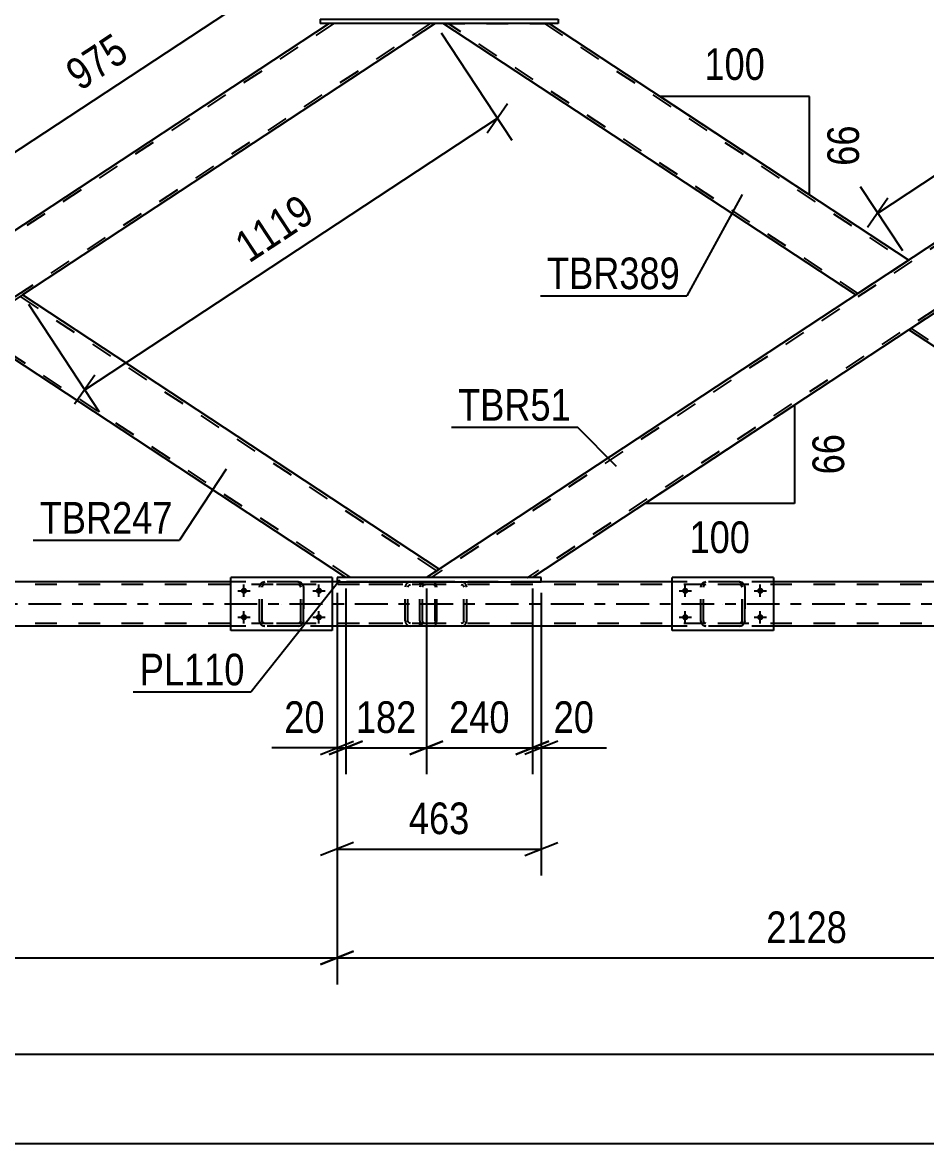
# Model space of a CAD drawing. Header units: millimetres. Extents: x -777 to 412, y -850 to -9.
# Drawn here: x -600.9 to -519, y -169.1 to -67.5 of the extents above; entities that cross this region are included whole.
import ezdxf

# ---------------------------------------------------------------- set-up
doc = ezdxf.new("R2010")
doc.units = ezdxf.units.MM
doc.linetypes.add('DXK_LINE_DOT2', pattern=[3.9198, 1.9599, -1.9599])
doc.linetypes.add('DXK_LINE_DOT3', pattern=[5.9187, 2.979, -0.9799, 0.9799, -0.9799])
doc.styles.add('Arial Narrow', font='ARIALN.TTF', dxfattribs={"height": 0.2})

# ---------------------------------------------------------------- blocks, each defined once
blk = doc.blocks.new('Part-570390744-2621 - 2615')
at = {"color": 2, "linetype": 'Continuous'}
for p, q in [((-573.95, -67.18), (-573.95, -67.58)), ((-573.95, -67.18), (-552.4, -67.18)), ((-572.78, -67.58), (-573.95, -67.58)), ((-552.4, -67.58), (-563.91, -67.58)), ((-552.4, -67.18), (-552.4, -67.58))]:
    blk.add_line(p, q, dxfattribs=at)
at = {"color": 7, "linetype": 'DXK_LINE_DOT2'}
blk.add_line((-563.91, -67.58), (-572.78, -67.58), dxfattribs=at)
blk = doc.blocks.new('Part-570390744-2671 - 2615')
at = {"color": 2, "linetype": 'Continuous'}
for p, q in [((-572.43, -117.78), (-572.43, -118.18)), ((-571.26, -117.78), (-572.43, -117.78)), ((-563.96, -117.78), (-564.33, -117.78)), ((-553.92, -117.78), (-555.09, -117.78)), ((-553.92, -118.18), (-553.92, -117.78)), ((-572.43, -118.18), (-553.92, -118.18))]:
    blk.add_line(p, q, dxfattribs=at)
at = {"color": 7, "linetype": 'DXK_LINE_DOT2'}
for p, q in [((-564.33, -117.78), (-571.26, -117.78)), ((-555.09, -117.78), (-563.96, -117.78))]:
    blk.add_line(p, q, dxfattribs=at)
blk = doc.blocks.new('Part-570390744-2908 - 2615')
at = {"color": 2, "linetype": 'Continuous'}
for p, q in [((-572.87, -117.78), (-582.07, -117.78)), ((-582.07, -122.58), (-582.07, -117.78)), ((-572.87, -117.78), (-572.87, -122.58)), ((-572.87, -122.58), (-582.07, -122.58))]:
    blk.add_line(p, q, dxfattribs=at)
blk = doc.blocks.new('Part-570390744-2800 - 2615')
at = {"color": 2, "linetype": 'Continuous'}
for p, q in [((-515.81, -92.18), (-520.61, -95.34)), ((-478.04, -117.02), (-515.81, -92.18)), ((-486.5, -117.78), (-520.61, -95.34)), ((-479.2, -117.78), (-486.12, -117.78)), ((-478.08, -117.04), (-479.2, -117.78)), ((-478.04, -117.02), (-478.08, -117.04))]:
    blk.add_line(p, q, dxfattribs=at)
at = {"color": 7, "linetype": 'DXK_LINE_DOT2'}
for p, q in [((-516.02, -92.33), (-478.26, -117.17)), ((-520.39, -95.2), (-520.37, -95.19)), ((-486.06, -117.78), (-520.39, -95.2)), ((-486.12, -117.78), (-486.5, -117.78)), ((-478.26, -117.17), (-478.48, -117.31)), ((-478.04, -117.02), (-478.04, -117.02))]:
    blk.add_line(p, q, dxfattribs=at)
blk = doc.blocks.new('Part-570390744-2777 - 2615')
at = {"color": 7, "linetype": 'DXK_LINE_DOT2'}
for p, q in [((-564.9, -118.49), (-564.94, -118.66)), ((-564.94, -121.7), (-564.94, -118.66)), ((-564.9, -118.48), (-564.9, -118.49)), ((-564.69, -118.66), (-564.67, -118.57)), ((-564.69, -121.7), (-564.69, -118.66)), ((-564.67, -118.57), (-564.61, -118.49)), ((-564.43, -118.18), (-564.63, -118.22)), ((-564.61, -118.49), (-564.53, -118.44)), ((-564.53, -118.44), (-564.43, -118.42)), ((-554.69, -118.18), (-564.43, -118.18)), ((-554.69, -118.42), (-564.43, -118.42)), ((-561, -118.22), (-561.19, -118.18)), ((-561.19, -118.42), (-561.1, -118.44)), ((-561.1, -118.44), (-561.01, -118.49)), ((-561.01, -118.49), (-560.96, -118.57)), ((-560.96, -118.57), (-560.94, -118.66)), ((-560.94, -121.7), (-560.94, -118.66)), ((-560.72, -118.49), (-560.72, -118.48)), ((-560.68, -118.66), (-560.72, -118.49)), ((-560.68, -121.7), (-560.68, -118.66)), ((-564.94, -121.7), (-564.92, -121.79)), ((-564.92, -121.79), (-564.9, -121.89)), ((-564.67, -121.79), (-564.69, -121.7)), ((-564.61, -121.87), (-564.67, -121.79)), ((-564.53, -121.92), (-564.61, -121.87)), ((-561.01, -121.87), (-561.1, -121.92)), ((-560.96, -121.79), (-561.01, -121.87)), ((-560.94, -121.7), (-560.96, -121.79)), ((-560.72, -121.89), (-560.7, -121.79)), ((-560.7, -121.79), (-560.68, -121.7)), ((-564.63, -122.15), (-564.43, -122.18)), ((-564.43, -121.94), (-564.53, -121.92)), ((-554.69, -121.94), (-564.43, -121.94)), ((-554.69, -122.18), (-564.43, -122.18)), ((-561.1, -121.92), (-561.19, -121.94)), ((-561.19, -122.18), (-561, -122.15))]:
    blk.add_line(p, q, dxfattribs=at)
for centre, start, end in [((-564.45, -118.68), 110.7583, 155.68), ((-561.17, -118.68), 24.32, 69.2417), ((-564.45, -121.68), 204.32, 249.2417), ((-561.17, -121.68), 290.7583, 335.68)]:
    blk.add_arc(centre, 0.496, start, end, dxfattribs=at)
blk = doc.blocks.new('Part-570390744-2805 - 2615')
at = {"color": 2, "linetype": 'Continuous'}
for p, q in [((-573.15, -67.58), (-649.46, -117.78)), ((-563.54, -67.58), (-600.94, -92.18)), ((-563.91, -67.58), (-572.78, -67.58))]:
    blk.add_line(p, q, dxfattribs=at)
at = {"color": 7, "linetype": 'DXK_LINE_DOT2'}
for p, q in [((-572.71, -67.58), (-649.03, -117.78)), ((-563.98, -67.58), (-640.29, -117.78)), ((-572.78, -67.58), (-573.15, -67.58)), ((-564.01, -67.58), (-563.98, -67.58)), ((-563.54, -67.58), (-563.98, -67.58)), ((-600.94, -92.18), (-605.74, -95.34))]:
    blk.add_line(p, q, dxfattribs=at)
blk = doc.blocks.new('Part-570390744-2762 - 2615')
at = {"color": 2, "linetype": 'Continuous'}
for p, q in [((-525.41, -92.18), (-562.81, -67.58)), ((-553.2, -67.58), (-520.61, -89.02))]:
    blk.add_line(p, q, dxfattribs=at)
at = {"color": 7, "linetype": 'DXK_LINE_DOT2'}
for p, q in [((-562.81, -67.58), (-553.2, -67.58)), ((-525.19, -92.04), (-562.37, -67.58)), ((-553.64, -67.58), (-520.83, -89.17)), ((-520.61, -89.02), (-525.41, -92.18))]:
    blk.add_line(p, q, dxfattribs=at)
blk = doc.blocks.new('Part-570390744-2810 - 2615')
at = {"color": 2, "linetype": 'Continuous'}
for p, q in [((-600.94, -92.18), (-605.74, -95.34)), ((-563.18, -117.02), (-600.94, -92.18)), ((-571.63, -117.78), (-605.74, -95.34)), ((-564.33, -117.78), (-571.26, -117.78)), ((-563.21, -117.04), (-564.33, -117.78)), ((-563.18, -117.02), (-563.21, -117.04))]:
    blk.add_line(p, q, dxfattribs=at)
at = {"color": 7, "linetype": 'DXK_LINE_DOT2'}
for p, q in [((-601.16, -92.33), (-563.39, -117.17)), ((-605.53, -95.2), (-605.51, -95.19)), ((-571.19, -117.78), (-605.53, -95.2)), ((-571.26, -117.78), (-571.63, -117.78)), ((-563.39, -117.17), (-563.61, -117.31)), ((-563.18, -117.02), (-563.18, -117.02))]:
    blk.add_line(p, q, dxfattribs=at)
blk = doc.blocks.new('Part-570390744-2907 - 2615')
at = {"color": 7, "linetype": 'DXK_LINE_DOT2'}
for p, q in [((-579.47, -118.66), (-579.43, -118.48)), ((-579.43, -118.48), (-579.47, -118.66)), ((-579.47, -121.7), (-579.47, -118.66)), ((-579.47, -118.66), (-579.47, -118.66)), ((-579.47, -121.7), (-579.47, -118.66)), ((-579.23, -118.66), (-579.21, -118.57)), ((-579.21, -118.57), (-579.23, -118.66)), ((-579.23, -121.7), (-579.23, -118.66)), ((-579.23, -118.66), (-579.23, -118.66)), ((-579.23, -121.7), (-579.23, -118.66)), ((-579.21, -118.57), (-579.16, -118.49)), ((-579.16, -118.49), (-579.21, -118.57)), ((-579.17, -118.22), (-578.99, -118.18)), ((-578.99, -118.18), (-579.17, -118.22)), ((-579.16, -118.49), (-579.08, -118.44)), ((-578.99, -118.42), (-579.08, -118.44)), ((-575.95, -118.18), (-578.99, -118.18)), ((-575.95, -118.42), (-578.99, -118.42)), ((-575.95, -118.18), (-575.76, -118.22)), ((-575.76, -118.22), (-575.95, -118.18)), ((-575.86, -118.44), (-575.95, -118.42)), ((-575.86, -118.44), (-575.78, -118.49)), ((-575.78, -118.49), (-575.86, -118.44)), ((-575.78, -118.49), (-575.73, -118.57)), ((-575.73, -118.57), (-575.78, -118.49)), ((-575.73, -118.57), (-575.71, -118.66)), ((-575.71, -118.66), (-575.73, -118.57)), ((-575.71, -121.7), (-575.71, -118.66)), ((-575.71, -118.66), (-575.71, -118.66)), ((-575.71, -121.7), (-575.71, -118.66)), ((-575.5, -118.48), (-575.47, -118.66)), ((-575.47, -118.66), (-575.5, -118.48)), ((-575.47, -121.7), (-575.47, -118.66)), ((-575.47, -118.66), (-575.47, -118.66)), ((-575.47, -118.66), (-575.47, -121.7)), ((-579.47, -121.7), (-579.47, -121.7)), ((-579.43, -121.89), (-579.47, -121.7)), ((-579.47, -121.7), (-579.43, -121.89)), ((-579.23, -121.7), (-579.23, -121.7)), ((-579.21, -121.79), (-579.23, -121.7)), ((-579.23, -121.7), (-579.21, -121.79)), ((-579.16, -121.87), (-579.21, -121.79)), ((-579.21, -121.79), (-579.16, -121.87)), ((-579.08, -121.92), (-579.16, -121.87)), ((-579.16, -121.87), (-579.08, -121.92)), ((-575.78, -121.87), (-575.86, -121.92)), ((-575.73, -121.79), (-575.78, -121.87)), ((-575.78, -121.87), (-575.73, -121.79)), ((-575.71, -121.7), (-575.73, -121.79)), ((-575.73, -121.79), (-575.71, -121.7)), ((-575.71, -121.7), (-575.71, -121.7)), ((-575.47, -121.7), (-575.5, -121.89)), ((-575.5, -121.89), (-575.47, -121.7)), ((-575.47, -121.7), (-575.47, -121.7)), ((-578.99, -122.18), (-579.17, -122.15)), ((-579.17, -122.15), (-578.99, -122.18)), ((-578.99, -121.94), (-579.08, -121.92)), ((-575.95, -121.94), (-578.99, -121.94)), ((-575.95, -122.18), (-578.99, -122.18)), ((-575.86, -121.92), (-575.95, -121.94)), ((-575.76, -122.15), (-575.95, -122.18)), ((-575.95, -122.18), (-575.76, -122.15))]:
    blk.add_line(p, q, dxfattribs=at)
at = {"color": 7, "linetype": 'DXK_LINE_DOT3'}
blk.add_line((-577.47, -120.18), (-577.47, -120.18), dxfattribs=at)
at = {"color": 7, "linetype": 'DXK_LINE_DOT2'}
for centre, start, end in [((-578.99, -118.66), 112.5, 157.5), ((-578.99, -118.66), 112.5, 157.5), ((-575.95, -118.66), 22.5, 67.5), ((-575.95, -118.66), 22.5, 67.5), ((-578.99, -121.7), 202.5, 247.5), ((-578.99, -121.7), 202.5, 247.5), ((-575.95, -121.7), 292.5, 337.5), ((-575.95, -121.7), 292.5, 337.5)]:
    blk.add_arc(centre, 0.48, start, end, dxfattribs=at)
blk = doc.blocks.new('Part-570390744-2954 - 2615')
at = {"color": 7, "linetype": 'DXK_LINE_DOT2'}
for p, q in [((-539.47, -118.66), (-539.43, -118.48)), ((-539.43, -118.48), (-539.47, -118.66)), ((-539.47, -121.7), (-539.47, -118.66)), ((-539.47, -118.66), (-539.47, -118.66)), ((-539.47, -121.7), (-539.47, -118.66)), ((-539.23, -118.66), (-539.21, -118.57)), ((-539.21, -118.57), (-539.23, -118.66)), ((-539.23, -121.7), (-539.23, -118.66)), ((-539.23, -118.66), (-539.23, -118.66)), ((-539.23, -121.7), (-539.23, -118.66)), ((-539.21, -118.57), (-539.16, -118.49)), ((-539.16, -118.49), (-539.21, -118.57)), ((-539.17, -118.22), (-538.99, -118.18)), ((-538.99, -118.18), (-539.17, -118.22)), ((-539.16, -118.49), (-539.08, -118.44)), ((-538.99, -118.42), (-539.08, -118.44)), ((-535.95, -118.18), (-538.99, -118.18)), ((-535.95, -118.42), (-538.99, -118.42)), ((-535.95, -118.18), (-535.76, -118.22)), ((-535.76, -118.22), (-535.95, -118.18)), ((-535.86, -118.44), (-535.95, -118.42)), ((-535.86, -118.44), (-535.78, -118.49)), ((-535.78, -118.49), (-535.86, -118.44)), ((-535.78, -118.49), (-535.73, -118.57)), ((-535.73, -118.57), (-535.78, -118.49)), ((-535.73, -118.57), (-535.71, -118.66)), ((-535.71, -118.66), (-535.73, -118.57)), ((-535.71, -121.7), (-535.71, -118.66)), ((-535.71, -118.66), (-535.71, -118.66)), ((-535.71, -121.7), (-535.71, -118.66)), ((-535.5, -118.48), (-535.47, -118.66)), ((-535.47, -118.66), (-535.5, -118.48)), ((-535.47, -121.7), (-535.47, -118.66)), ((-535.47, -118.66), (-535.47, -118.66)), ((-535.47, -118.66), (-535.47, -121.7)), ((-539.47, -121.7), (-539.47, -121.7)), ((-539.43, -121.89), (-539.47, -121.7)), ((-539.47, -121.7), (-539.43, -121.89)), ((-539.23, -121.7), (-539.23, -121.7)), ((-539.21, -121.79), (-539.23, -121.7)), ((-539.23, -121.7), (-539.21, -121.79)), ((-539.16, -121.87), (-539.21, -121.79)), ((-539.21, -121.79), (-539.16, -121.87)), ((-539.08, -121.92), (-539.16, -121.87)), ((-539.16, -121.87), (-539.08, -121.92)), ((-535.78, -121.87), (-535.86, -121.92)), ((-535.73, -121.79), (-535.78, -121.87)), ((-535.78, -121.87), (-535.73, -121.79)), ((-535.71, -121.7), (-535.73, -121.79)), ((-535.73, -121.79), (-535.71, -121.7)), ((-535.71, -121.7), (-535.71, -121.7)), ((-535.47, -121.7), (-535.5, -121.89)), ((-535.5, -121.89), (-535.47, -121.7)), ((-535.47, -121.7), (-535.47, -121.7)), ((-538.99, -122.18), (-539.17, -122.15)), ((-539.17, -122.15), (-538.99, -122.18)), ((-538.99, -121.94), (-539.08, -121.92)), ((-535.95, -121.94), (-538.99, -121.94)), ((-535.95, -122.18), (-538.99, -122.18)), ((-535.86, -121.92), (-535.95, -121.94)), ((-535.76, -122.15), (-535.95, -122.18)), ((-535.95, -122.18), (-535.76, -122.15))]:
    blk.add_line(p, q, dxfattribs=at)
at = {"color": 7, "linetype": 'DXK_LINE_DOT3'}
blk.add_line((-537.47, -120.18), (-537.47, -120.18), dxfattribs=at)
at = {"color": 7, "linetype": 'DXK_LINE_DOT2'}
for centre, start, end in [((-538.99, -118.66), 112.5, 157.5), ((-538.99, -118.66), 112.5, 157.5), ((-535.95, -118.66), 22.5, 67.5), ((-535.95, -118.66), 22.5, 67.5), ((-538.99, -121.7), 202.5, 247.5), ((-538.99, -121.7), 202.5, 247.5), ((-535.95, -121.7), 292.5, 337.5), ((-535.95, -121.7), 292.5, 337.5)]:
    blk.add_arc(centre, 0.48, start, end, dxfattribs=at)
blk = doc.blocks.new('Part-570390744-2955 - 2615')
at = {"color": 2, "linetype": 'Continuous'}
for p, q in [((-532.87, -117.78), (-542.07, -117.78)), ((-542.07, -122.58), (-542.07, -117.78)), ((-532.87, -117.78), (-532.87, -122.58)), ((-532.87, -122.58), (-542.07, -122.58))]:
    blk.add_line(p, q, dxfattribs=at)
blk = doc.blocks.new('Part-570390744-3141 - 2615')
at = {"color": 7, "linetype": 'DXK_LINE_DOT2'}
for p, q in [((-64.74, -118.42), (-670.07, -118.42)), ((-572.87, -118.18), (-582.07, -118.18)), ((-553.92, -118.18), (-572.43, -118.18)), ((-532.87, -118.18), (-542.07, -118.18)), ((-64.74, -121.94), (-670.07, -121.94)), ((-572.87, -122.18), (-582.07, -122.18)), ((-532.87, -122.18), (-542.07, -122.18))]:
    blk.add_line(p, q, dxfattribs=at)
at = {"color": 2, "linetype": 'Continuous'}
for p, q in [((-582.07, -118.18), (-612.87, -118.18)), ((-572.43, -118.18), (-572.87, -118.18)), ((-542.07, -118.18), (-553.92, -118.18)), ((-502.07, -118.18), (-532.87, -118.18)), ((-582.07, -122.18), (-612.87, -122.18)), ((-542.07, -122.18), (-572.87, -122.18)), ((-502.07, -122.18), (-532.87, -122.18))]:
    blk.add_line(p, q, dxfattribs=at)
at = {"color": 7, "linetype": 'DXK_LINE_DOT3'}
blk.add_line((-64.74, -120.18), (-670.07, -120.18), dxfattribs=at)
blk = doc.blocks.new('Part-570390744-3093 - 2615')
at = {"color": 7, "linetype": 'DXK_LINE_DOT2'}
for p, q in [((-487.58, -67.58), (-563.89, -117.78)), ((-478.84, -67.58), (-555.16, -117.78)), ((-515.81, -92.18), (-520.61, -95.34)), ((-563.18, -117.02), (-564.33, -117.78)), ((-563.96, -117.78), (-564.33, -117.78)), ((-555.19, -117.78), (-555.16, -117.78)), ((-554.72, -117.78), (-555.09, -117.78))]:
    blk.add_line(p, q, dxfattribs=at)
at = {"color": 2, "linetype": 'Continuous'}
for p, q in [((-488.02, -67.58), (-563.18, -117.02)), ((-520.61, -95.34), (-554.72, -117.78)), ((-555.09, -117.78), (-563.96, -117.78))]:
    blk.add_line(p, q, dxfattribs=at)
blk = doc.blocks.new('Bolt-570390744-2986 - 2615')
at = {"linetype": 'Continuous'}
for points in [[(-580.87, -118.7, -1), (-580.87, -119.26, -1)], [(-574.07, -118.7, -1), (-574.07, -119.26, -1)], [(-580.87, -121.1, -1), (-580.87, -121.66, -1)], [(-574.07, -121.1, -1), (-574.07, -121.66, -1)]]:
    blk.add_hatch(color=1, dxfattribs=at).paths.add_polyline_path(points)
at = {"color": 1, "linetype": 'Continuous'}
for p, q in [((-580.87, -119.54), (-580.87, -118.42)), ((-574.07, -119.54), (-574.07, -118.42)), ((-581.43, -118.98), (-580.31, -118.98)), ((-574.63, -118.98), (-573.51, -118.98)), ((-580.87, -121.94), (-580.87, -120.82)), ((-574.07, -121.94), (-574.07, -120.82)), ((-581.43, -121.38), (-580.31, -121.38)), ((-574.63, -121.38), (-573.51, -121.38))]:
    blk.add_line(p, q, dxfattribs=at)
blk = doc.blocks.new('Bolt-570390744-2993 - 2615')
at = {"linetype": 'Continuous'}
for points in [[(-540.87, -118.7, -1), (-540.87, -119.26, -1)], [(-534.07, -118.7, -1), (-534.07, -119.26, -1)], [(-540.87, -121.1, -1), (-540.87, -121.66, -1)], [(-534.07, -121.1, -1), (-534.07, -121.66, -1)]]:
    blk.add_hatch(color=1, dxfattribs=at).paths.add_polyline_path(points)
at = {"color": 1, "linetype": 'Continuous'}
for p, q in [((-540.87, -119.54), (-540.87, -118.42)), ((-534.07, -119.54), (-534.07, -118.42)), ((-541.43, -118.98), (-540.31, -118.98)), ((-534.63, -118.98), (-533.51, -118.98)), ((-540.87, -121.94), (-540.87, -120.82)), ((-534.07, -121.94), (-534.07, -120.82)), ((-541.43, -121.38), (-540.31, -121.38)), ((-534.63, -121.38), (-533.51, -121.38))]:
    blk.add_line(p, q, dxfattribs=at)
blk = doc.blocks.new('Part-570390744-3095 - 2615')
at = {"color": 7, "linetype": 'DXK_LINE_DOT2'}
for p, q in [((-563.66, -118.18), (-571.33, -118.18)), ((-563.66, -118.42), (-571.33, -118.42)), ((-566.22, -118.49), (-566.26, -118.66)), ((-566.26, -121.7), (-566.26, -118.66)), ((-566.22, -118.48), (-566.22, -118.49)), ((-566.01, -118.66), (-565.99, -118.57)), ((-566.01, -121.7), (-566.01, -118.66)), ((-565.99, -118.57), (-565.93, -118.49)), ((-565.76, -118.18), (-565.95, -118.22)), ((-565.93, -118.49), (-565.85, -118.44)), ((-565.85, -118.44), (-565.76, -118.42)), ((-564.94, -118.18), (-564.94, -118.42)), ((-563.56, -118.22), (-563.66, -118.18)), ((-563.66, -118.42), (-563.61, -118.44)), ((-563.61, -118.44), (-563.57, -118.49)), ((-563.57, -118.49), (-563.54, -118.57)), ((-563.47, -118.32), (-563.56, -118.22)), ((-563.54, -118.57), (-563.53, -118.66)), ((-563.53, -121.7), (-563.53, -118.66)), ((-563.41, -118.48), (-563.47, -118.32)), ((-563.39, -118.66), (-563.41, -118.48)), ((-563.39, -121.7), (-563.39, -118.66)), ((-566.26, -121.7), (-566.24, -121.79)), ((-566.24, -121.79), (-566.22, -121.89)), ((-565.99, -121.79), (-566.01, -121.7)), ((-565.93, -121.87), (-565.99, -121.79)), ((-565.85, -121.92), (-565.93, -121.87)), ((-563.57, -121.87), (-563.61, -121.92)), ((-563.54, -121.79), (-563.57, -121.87)), ((-563.53, -121.7), (-563.54, -121.79)), ((-563.47, -122.04), (-563.41, -121.89)), ((-563.41, -121.89), (-563.39, -121.7)), ((-563.66, -121.94), (-571.33, -121.94)), ((-563.66, -122.18), (-571.33, -122.18)), ((-565.95, -122.15), (-565.76, -122.18)), ((-565.76, -121.94), (-565.85, -121.92)), ((-564.94, -122.18), (-564.94, -121.94)), ((-563.61, -121.92), (-563.66, -121.94)), ((-563.66, -122.18), (-563.56, -122.15)), ((-563.56, -122.15), (-563.47, -122.04))]:
    blk.add_line(p, q, dxfattribs=at)
for centre, start, end in [((-565.77, -118.68), 111.1941, 156.1506), ((-565.77, -121.69), 203.8494, 248.8059)]:
    blk.add_arc(centre, 0.492, start, end, dxfattribs=at)
blk = doc.blocks.new('StraightDimension-570390744-4020 - 2615')
at = {"color": 7, "linetype": 'Continuous'}
for p, q in [((-554.72, -118.78), (-554.72, -135.61)), ((-553.92, -119.18), (-553.92, -135.61)), ((-556.22, -133.81), (-553.22, -132.61)), ((-552.42, -132.61), (-555.42, -133.81)), ((-554.72, -133.21), (-553.92, -133.21)), ((-553.92, -133.21), (-548.02, -133.21)), ((-553.92, -133.21), (-548.02, -133.21))]:
    blk.add_line(p, q, dxfattribs=at)
at = {"color": 0}
blk.add_wipeout([(-548.54, -132.46), (-548.54, -128.26), (-553.4, -128.26), (-553.4, -132.46)], dxfattribs=at)
at = {"color": 3, "style": 'Arial Narrow'}
blk.add_text('20', height=2.863, dxfattribs=at).set_placement((-552.8, -131.86))
blk = doc.blocks.new('StraightDimension-570390744-4233 - 2615')
at = {"color": 7, "linetype": 'Continuous'}
for p, q in [((-572.43, -119.18), (-572.43, -154.65)), ((-657.56, -152.25), (-572.43, -152.25)), ((-573.93, -152.85), (-570.93, -151.65))]:
    blk.add_line(p, q, dxfattribs=at)
blk = doc.blocks.new('StraightDimension-570390744-4028 - 2615')
at = {"color": 7, "linetype": 'Continuous'}
for p, q in [((-564.33, -118.78), (-564.33, -135.61)), ((-554.72, -118.78), (-554.72, -135.61)), ((-565.83, -133.81), (-562.83, -132.61)), ((-553.22, -132.61), (-556.22, -133.81)), ((-564.33, -133.21), (-554.72, -133.21))]:
    blk.add_line(p, q, dxfattribs=at)
at = {"color": 0}
blk.add_wipeout([(-556.18, -132.46), (-556.18, -128.26), (-562.87, -128.26), (-562.87, -132.46)], dxfattribs=at)
at = {"color": 3, "style": 'Arial Narrow'}
blk.add_text('240', height=2.863, dxfattribs=at).set_placement((-562.27, -131.86))
blk = doc.blocks.new('StraightDimension-570390744-4302 - 2615')
at = {"color": 7, "linetype": 'Continuous'}
blk.add_line((-710.13, -169.07), (-64.1, -169.07), dxfattribs=at)
blk = doc.blocks.new('StraightDimension-570390744-4117 - 2615')
at = {"color": 7, "linetype": 'Continuous'}
for p, q in [((-573.7, -66.75), (-577.96, -60.26)), ((-577.32, -63.97), (-575.47, -61.32)), ((-608.99, -84.08), (-576.4, -62.64)), ((-606.29, -88.19), (-610.56, -81.7)), ((-608.07, -82.76), (-609.92, -85.41))]:
    blk.add_line(p, q, dxfattribs=at)
at = {"color": 0}
blk.add_wipeout([(-590.31, -70.9), (-592.62, -67.39), (-598.21, -71.07), (-595.9, -74.57)], dxfattribs=at)
at = {"color": 3, "style": 'Arial Narrow'}
blk.add_text('975', height=2.863, rotation=33.3347, dxfattribs=at).set_placement((-595.73, -73.74))
blk = doc.blocks.new('StraightDimension-570390744-4099 - 2615')
at = {"color": 7, "linetype": 'Continuous'}
for p, q in [((-562.99, -68.42), (-556.58, -78.16)), ((-558.82, -77.48), (-556.98, -74.83)), ((-595.3, -100.76), (-557.9, -76.16)), ((-600.39, -93.02), (-593.98, -102.76)), ((-594.38, -99.43), (-596.22, -102.08))]:
    blk.add_line(p, q, dxfattribs=at)
at = {"color": 0}
blk.add_wipeout([(-573.46, -85.49), (-575.76, -81.98), (-582.88, -86.66), (-580.57, -90.17)], dxfattribs=at)
at = {"color": 3, "style": 'Arial Narrow'}
blk.add_text('1119', height=2.863, rotation=33.3347, dxfattribs=at).set_placement((-580.4, -89.34))
blk = doc.blocks.new('StraightDimension-570390744-4243 - 2615')
at = {"color": 7, "linetype": 'Continuous'}
for p, q in [((-572.43, -119.18), (-572.43, -154.65)), ((-570.93, -151.65), (-573.93, -152.85)), ((-572.43, -152.25), (-487.3, -152.25))]:
    blk.add_line(p, q, dxfattribs=at)
at = {"color": 0}
blk.add_wipeout([(-525.61, -151.5), (-525.61, -147.3), (-534.12, -147.3), (-534.12, -151.5)], dxfattribs=at)
at = {"color": 3, "style": 'Arial Narrow'}
blk.add_text('2128', height=2.863, dxfattribs=at).set_placement((-533.52, -150.9))
blk = doc.blocks.new('StraightDimension-570390744-4044 - 2615')
at = {"color": 7, "linetype": 'Continuous'}
for p, q in [((-571.63, -118.78), (-571.63, -135.61)), ((-572.43, -119.18), (-572.43, -135.61)), ((-573.93, -133.81), (-570.93, -132.61)), ((-570.13, -132.61), (-573.13, -133.81)), ((-572.43, -133.21), (-578.34, -133.21)), ((-572.43, -133.21), (-578.34, -133.21)), ((-572.43, -133.21), (-571.63, -133.21))]:
    blk.add_line(p, q, dxfattribs=at)
at = {"color": 0}
blk.add_wipeout([(-572.95, -132.46), (-572.95, -128.26), (-577.81, -128.26), (-577.81, -132.46)], dxfattribs=at)
at = {"color": 3, "style": 'Arial Narrow'}
blk.add_text('20', height=2.863, dxfattribs=at).set_placement((-577.21, -131.86))
blk = doc.blocks.new('AngleDimension-570390744-58915 - 2615')
at = {"color": 7, "linetype": 'Continuous'}
for p, q in [((-530.97, -102.15), (-544.5, -111.06)), ((-530.97, -102.15), (-530.97, -111.06)), ((-537.87, -106.7), (-544.5, -111.06)), ((-530.97, -111.06), (-544.5, -111.06))]:
    blk.add_line(p, q, dxfattribs=at)
at = {"color": 0}
for points in [[(-525.87, -104.18), (-530.07, -104.18), (-530.07, -109.03), (-525.87, -109.03)], [(-534.39, -116.16), (-534.39, -111.96), (-541.08, -111.96), (-541.08, -116.16)]]:
    blk.add_wipeout(points, dxfattribs=at)
at = {"color": 3, "style": 'Arial Narrow'}
blk.add_text('66', height=2.863, rotation=90.0002, dxfattribs=at).set_placement((-526.47, -108.43))
blk.add_text('100', height=2.863, dxfattribs=at).set_placement((-540.48, -115.56))
blk = doc.blocks.new('StraightDimension-570390744-3868 - 2615')
at = {"color": 7, "linetype": 'Continuous'}
for p, q in [((-488.56, -66.75), (-492.39, -60.93)), ((-491.75, -64.63), (-489.9, -61.98)), ((-523.42, -84.75), (-490.83, -63.31)), ((-521.16, -88.19), (-524.99, -82.37)), ((-522.5, -83.42), (-524.34, -86.07))]:
    blk.add_line(p, q, dxfattribs=at)
at = {"color": 0}
blk.add_wipeout([(-504.74, -71.57), (-507.05, -68.06), (-512.64, -71.73), (-510.33, -75.24)], dxfattribs=at)
at = {"color": 3, "style": 'Arial Narrow'}
blk.add_text('975', height=2.863, rotation=33.3347, dxfattribs=at).set_placement((-510.16, -74.41))
blk = doc.blocks.new('StraightDimension-570390744-4036 - 2615')
at = {"color": 7, "linetype": 'Continuous'}
for p, q in [((-571.63, -118.78), (-571.63, -135.61)), ((-564.33, -118.78), (-564.33, -135.61)), ((-573.13, -133.81), (-570.13, -132.61)), ((-562.83, -132.61), (-565.83, -133.81)), ((-571.63, -133.21), (-564.33, -133.21))]:
    blk.add_line(p, q, dxfattribs=at)
at = {"color": 0}
blk.add_wipeout([(-564.64, -132.46), (-564.64, -128.26), (-571.32, -128.26), (-571.32, -132.46)], dxfattribs=at)
at = {"color": 3, "style": 'Arial Narrow'}
blk.add_text('182', height=2.863, dxfattribs=at).set_placement((-570.72, -131.86))
blk = doc.blocks.new('StraightDimension-570390744-4053 - 2615')
at = {"color": 7, "linetype": 'Continuous'}
for p, q in [((-572.43, -119.18), (-572.43, -144.78)), ((-553.92, -119.18), (-553.92, -144.78)), ((-570.93, -141.78), (-573.93, -142.98)), ((-555.42, -142.98), (-552.42, -141.78)), ((-572.43, -142.38), (-553.92, -142.38))]:
    blk.add_line(p, q, dxfattribs=at)
at = {"color": 0}
blk.add_wipeout([(-559.83, -141.63), (-559.83, -137.43), (-566.52, -137.43), (-566.52, -141.63)], dxfattribs=at)
at = {"color": 3, "style": 'Arial Narrow'}
blk.add_text('463', height=2.863, dxfattribs=at).set_placement((-565.92, -141.03))
blk = doc.blocks.new('StraightDimension-570390744-4356 - 2615')
at = {"color": 7, "linetype": 'Continuous'}
blk.add_line((-709.49, -160.97), (-64.74, -160.97), dxfattribs=at)
blk = doc.blocks.new('AngleDimension-570390744-58913 - 2615')
at = {"color": 7, "linetype": 'Continuous'}
for p, q in [((-541.44, -75.32), (-543.15, -74.19)), ((-529.62, -74.19), (-543.15, -74.19)), ((-529.62, -83.1), (-543.15, -74.19)), ((-529.62, -83.1), (-529.62, -74.19))]:
    blk.add_line(p, q, dxfattribs=at)
at = {"color": 0}
for points in [[(-533.04, -73.29), (-533.04, -69.09), (-539.73, -69.09), (-539.73, -73.29)], [(-524.52, -76.22), (-528.72, -76.22), (-528.72, -81.07), (-524.52, -81.07)]]:
    blk.add_wipeout(points, dxfattribs=at)
at = {"color": 3, "style": 'Arial Narrow'}
blk.add_text('100', height=2.863, dxfattribs=at).set_placement((-539.13, -72.69))
blk.add_text('66', height=2.863, rotation=90.0002, dxfattribs=at).set_placement((-525.12, -80.47))
blk = doc.blocks.new('Mark-570390744-2667 - 2615')
at = {"color": 30, "linetype": 'Continuous'}
for p in [(-572.18, -118.02), (-590.91, -128.15)]:
    blk.add_line(p, (-580.2, -128.15), dxfattribs=at)
at = {"color": 0}
blk.add_wipeout([(-580.8, -127.55), (-580.8, -124.55), (-590.31, -124.55), (-590.31, -127.55)], dxfattribs=at)
blk.add_wipeout([(-580.8, -127.55), (-580.8, -124.55), (-590.31, -124.55), (-590.31, -127.55)], dxfattribs=at)
at = {"color": 3, "style": 'Arial Narrow'}
blk.add_text('PL110', height=2.863, dxfattribs=at).set_placement((-590.31, -127.55))
blk = doc.blocks.new('Mark-570390744-2758 - 2615')
at = {"color": 30, "linetype": 'Continuous'}
for p in [(-535.71, -83.07), (-554, -92.25)]:
    blk.add_line(p, (-540.74, -92.25), dxfattribs=at)
at = {"color": 0}
blk.add_wipeout([(-541.34, -91.65), (-541.34, -88.65), (-553.4, -88.65), (-553.4, -91.65)], dxfattribs=at)
blk.add_wipeout([(-541.34, -91.65), (-541.34, -88.65), (-553.4, -88.65), (-553.4, -91.65)], dxfattribs=at)
at = {"color": 3, "style": 'Arial Narrow'}
blk.add_text('TBR389', height=2.863, dxfattribs=at).set_placement((-553.4, -91.65))
blk = doc.blocks.new('Mark-570390744-2806 - 2615')
at = {"color": 30, "linetype": 'Continuous'}
for p in [(-582.48, -107.95), (-599.98, -114.4)]:
    blk.add_line(p, (-586.72, -114.4), dxfattribs=at)
at = {"color": 0}
blk.add_wipeout([(-587.32, -113.8), (-587.32, -110.8), (-599.38, -110.8), (-599.38, -113.8)], dxfattribs=at)
blk.add_wipeout([(-587.32, -113.8), (-587.32, -110.8), (-599.38, -110.8), (-599.38, -113.8)], dxfattribs=at)
at = {"color": 3, "style": 'Arial Narrow'}
blk.add_text('TBR247', height=2.863, dxfattribs=at).set_placement((-599.38, -113.8))
blk = doc.blocks.new('Mark-570390744-3089 - 2615')
at = {"color": 30, "linetype": 'Continuous'}
for p in [(-562.06, -104.17), (-547.09, -107.71)]:
    blk.add_line(p, (-550.63, -104.17), dxfattribs=at)
at = {"color": 0}
blk.add_wipeout([(-551.23, -103.57), (-551.23, -100.57), (-561.46, -100.57), (-561.46, -103.57)], dxfattribs=at)
blk.add_wipeout([(-551.23, -103.57), (-551.23, -100.57), (-561.46, -100.57), (-561.46, -103.57)], dxfattribs=at)
at = {"color": 3, "style": 'Arial Narrow'}
blk.add_text('TBR51', height=2.863, dxfattribs=at).set_placement((-561.46, -103.57))

msp = doc.modelspace()

# ---------------------------------------------------------------- block references
for name in ['Part-570390744-2805 - 2615', 'Part-570390744-2621 - 2615', 'Part-570390744-3093 - 2615', 'Part-570390744-2762 - 2615', 'Part-570390744-2810 - 2615', 'Part-570390744-2800 - 2615', 'Part-570390744-2908 - 2615', 'Part-570390744-2671 - 2615', 'Part-570390744-2955 - 2615', 'Part-570390744-3141 - 2615', 'Bolt-570390744-2986 - 2615', 'Part-570390744-2907 - 2615', 'Part-570390744-3095 - 2615', 'Part-570390744-2777 - 2615', 'Bolt-570390744-2993 - 2615', 'Part-570390744-2954 - 2615']:
    msp.add_blockref(name, (0, 0))

# ---------------------------------------------------------------- next in the draw order: block references
for name in ['StraightDimension-570390744-4117 - 2615', 'StraightDimension-570390744-3868 - 2615', 'AngleDimension-570390744-58915 - 2615', 'Mark-570390744-2806 - 2615', 'StraightDimension-570390744-4020 - 2615', 'StraightDimension-570390744-4233 - 2615']:
    msp.add_blockref(name, (0, 0))

# ---------------------------------------------------------------- next in the draw order: block references
for name in ['StraightDimension-570390744-4099 - 2615', 'AngleDimension-570390744-58913 - 2615', 'StraightDimension-570390744-4028 - 2615']:
    msp.add_blockref(name, (0, 0))

# ---------------------------------------------------------------- next in the draw order: block references
for name in ['Mark-570390744-2758 - 2615', 'Mark-570390744-3089 - 2615', 'StraightDimension-570390744-4302 - 2615']:
    msp.add_blockref(name, (0, 0))

# ---------------------------------------------------------------- next in the draw order: block references
msp.add_blockref('StraightDimension-570390744-4243 - 2615', (0, 0))

# ---------------------------------------------------------------- next in the draw order: block references
msp.add_blockref('StraightDimension-570390744-4044 - 2615', (0, 0))

# ---------------------------------------------------------------- next in the draw order: block references
msp.add_blockref('StraightDimension-570390744-4036 - 2615', (0, 0))

# ---------------------------------------------------------------- next in the draw order: block references
msp.add_blockref('StraightDimension-570390744-4053 - 2615', (0, 0))

# ---------------------------------------------------------------- next in the draw order: block references
msp.add_blockref('StraightDimension-570390744-4356 - 2615', (0, 0))

# ---------------------------------------------------------------- next in the draw order: block references
msp.add_blockref('Mark-570390744-2667 - 2615', (0, 0))

doc.saveas('drawing.dxf')
